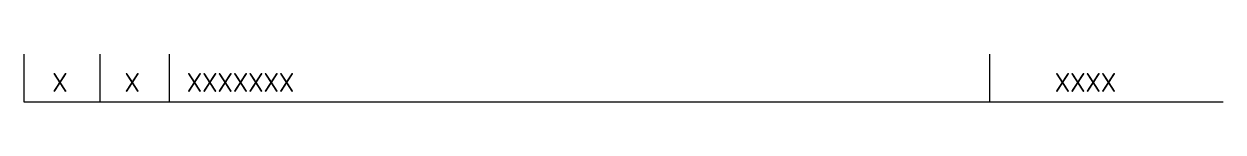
# Model space of a CAD drawing. Header units: millimetres. Extents: x 611 to 801, y 546 to 554.
import ezdxf
from ezdxf.enums import TextEntityAlignment as Align

# ---------------------------------------------------------------- set-up
doc = ezdxf.new("R2010")
doc.units = ezdxf.units.MM
doc.header["$LTSCALE"] = 0.5
doc.layers.add('2T', color=7, linetype='Continuous')
doc.layers.add('3T', color=2, linetype='Continuous')
doc.styles.get("Standard").update_dxf_attribs({"font": 'isocp.shx'})

msp = doc.modelspace()

# ---------------------------------------------------------------- linework, layer by layer
at = {"layer": '2T', "color": 7, "linetype": 'Continuous'}
msp.add_line((611, 546.5), (801, 546.5), dxfattribs=at)
at = {"layer": '3T', "color": 2, "linetype": 'Continuous'}
for p, q in [((611, 554), (611, 546.5)), ((623, 554), (623, 546.5)), ((634, 554), (634, 546.5)), ((764, 554), (764, 546.5))]:
    msp.add_line(p, q, dxfattribs=at)

# ---------------------------------------------------------------- texts
for tag, p in [('X', (615.48, 548.05)), ('XXXXXXX', (636.8, 548.05))]:
    msp.add_attdef(tag, p, '', height=3, dxfattribs=at)
for tag, p in [('X', (628.15, 548.05)), ('XXXX', (779.21, 548.05))]:
    msp.add_attdef(tag, text='', height=3, dxfattribs=at).set_placement(p, align=Align.CENTER)

doc.saveas('drawing.dxf')
